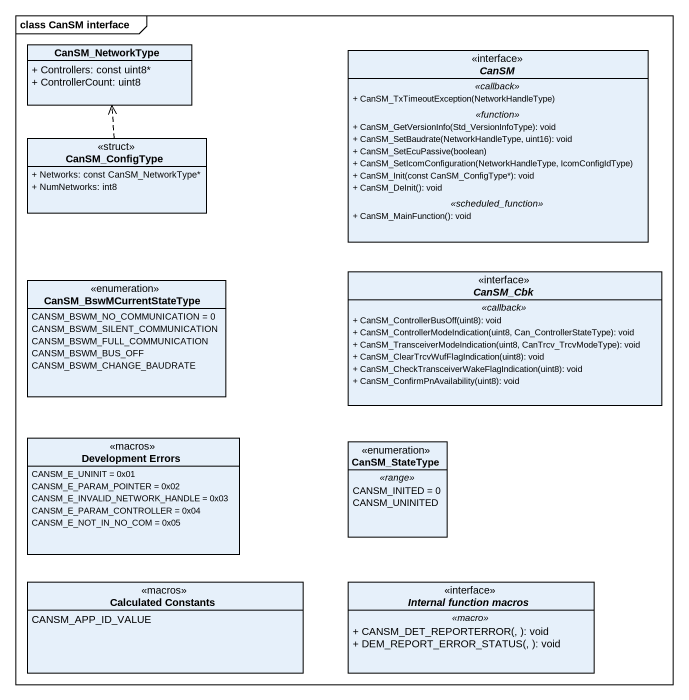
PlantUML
@startuml
mainframe class CanSM interface
hide circle
hide empty members
skinparam classAttributeIconSize 0
class CanSM_NetworkType {
  + Controllers: const uint8*
  + ControllerCount: uint8
}
interface CanSM {
  .. <<callback>> ..
  + CanSM_TxTimeoutException(NetworkHandleType)
  .. <<function>> ..
  + CanSM_GetVersionInfo(Std_VersionInfoType): void
  + CanSM_SetBaudrate(NetworkHandleType, uint16): void
  + CanSM_SetEcuPassive(boolean)
  + CanSM_SetIcomConfiguration(NetworkHandleType, IcomConfigIdType)
  + CanSM_Init(const CanSM_ConfigType*): void
  + CanSM_DeInit(): void
  .. <<scheduled_function>> ..
  + CanSM_MainFunction(): void
}
class CanSM_ConfigType <<struct>> {
  + Networks: const CanSM_NetworkType*
  + NumNetworks: int8
}
enum CanSM_BswMCurrentStateType {
  CANSM_BSWM_NO_COMMUNICATION = 0
  CANSM_BSWM_SILENT_COMMUNICATION
  CANSM_BSWM_FULL_COMMUNICATION
  CANSM_BSWM_BUS_OFF
  CANSM_BSWM_CHANGE_BAUDRATE
}
interface CanSM_Cbk {
  .. <<callback>> ..
  + CanSM_ControllerBusOff(uint8): void
  + CanSM_ControllerModeIndication(uint8, Can_ControllerStateType): void
  + CanSM_TransceiverModeIndication(uint8, CanTrcv_TrcvModeType): void
  + CanSM_ClearTrcvWufFlagIndication(uint8): void
  + CanSM_CheckTransceiverWakeFlagIndication(uint8): void
  + CanSM_ConfirmPnAvailability(uint8): void
}
enum "Development Errors" as Development_Errors <<macros>> {
  CANSM_E_UNINIT = 0x01
  CANSM_E_PARAM_POINTER = 0x02
  CANSM_E_INVALID_NETWORK_HANDLE = 0x03
  CANSM_E_PARAM_CONTROLLER = 0x04
  CANSM_E_NOT_IN_NO_COM = 0x05
}
enum CanSM_StateType {
  .. <<range>> ..
  CANSM_INITED = 0
  CANSM_UNINITED
}
enum "Calculated Constants" as Calculated_Constants <<macros>> {
  CANSM_APP_ID_VALUE
}
interface "Internal function macros" as Internal_function_macros {
  .. <<macro>> ..
  + CANSM_DET_REPORTERROR(, ): void
  + DEM_REPORT_ERROR_STATUS(, ): void
}
CanSM_ConfigType .up.> CanSM_NetworkType
@enduml
